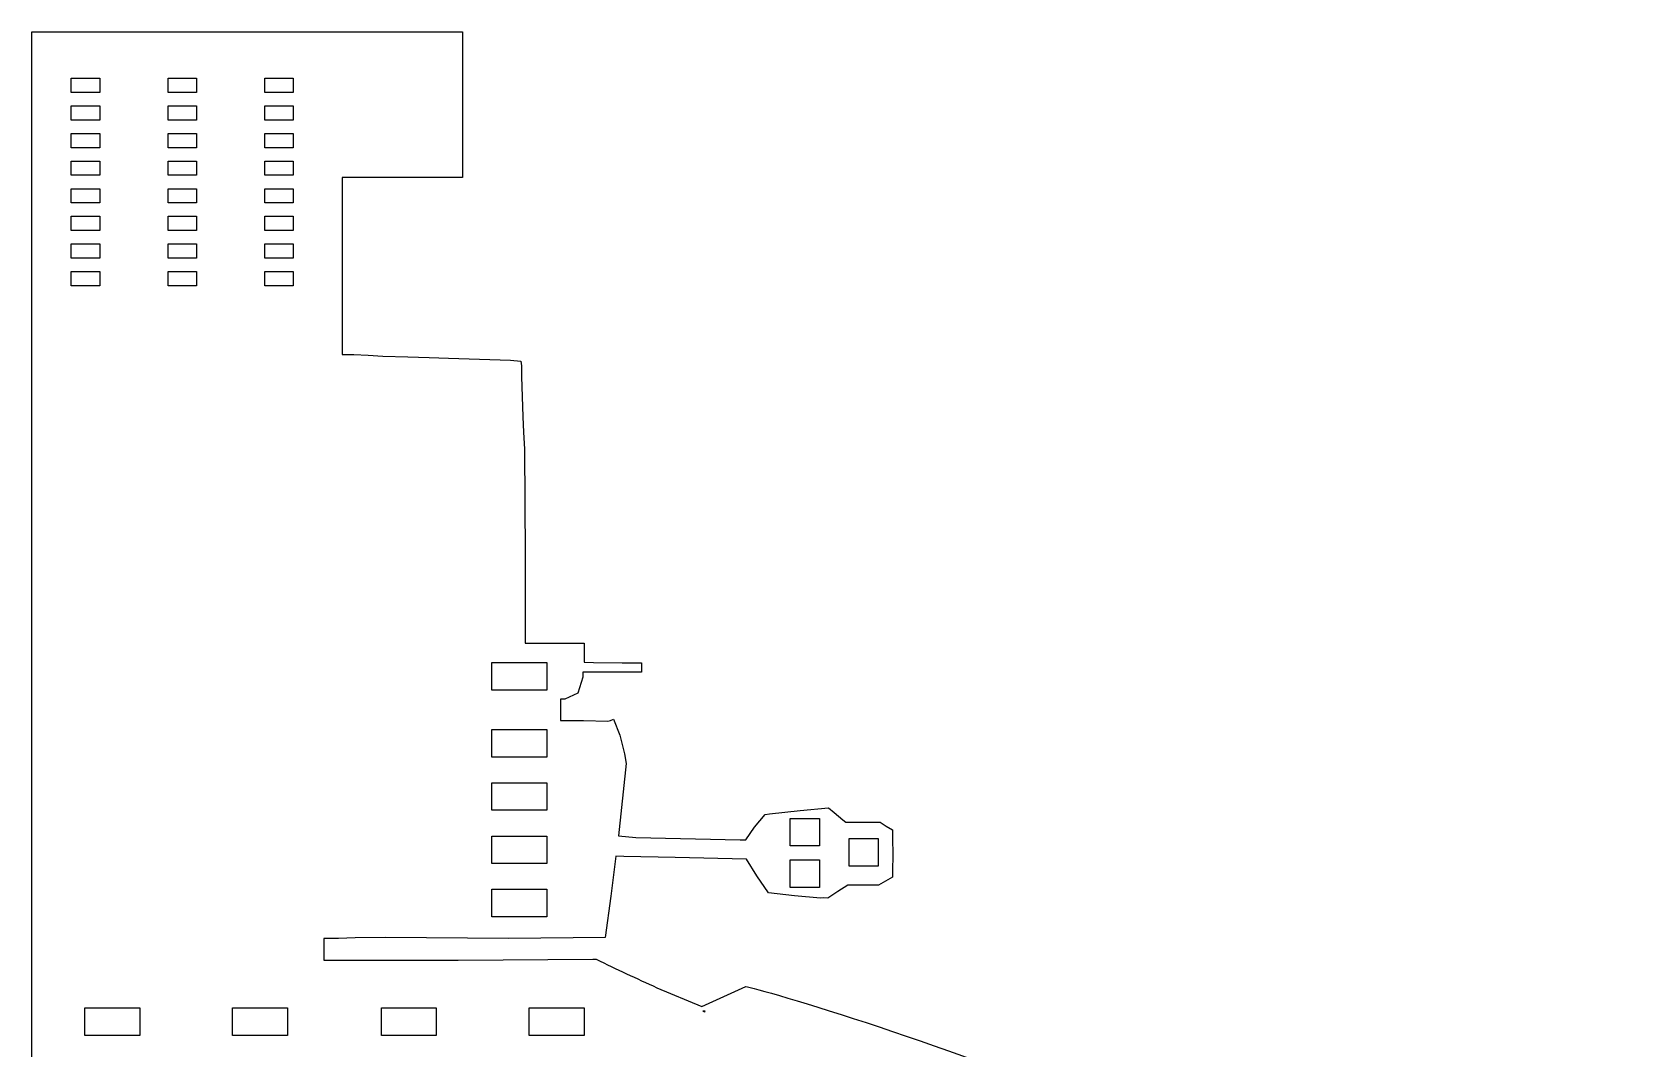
# Model space of a CAD drawing. Extents: x 0 to 222, y 0 to 290.
# Drawn here: x 0 to 222.4, y 147.7 to 290 of the extents above; entities that cross this region are included whole.
import ezdxf

# ---------------------------------------------------------------- set-up
doc = ezdxf.new("R2010")
doc.units = 0
doc.layers.get('0').update_dxf_attribs({"linetype": 'CONTINUOUS'})

msp = doc.modelspace()

# ---------------------------------------------------------------- linework, layer by layer
at = {"color": 7}
for p, q in [((0, 0.000001), (0, 290.000003)), ((0, 290.000003), (30.134978, 290.000003)), ((30.135947, 290.000003), (60.274583, 290.000003)), ((60.274583, 290.000003), (60.274583, 279.802582)), ((5.531257, 283.504353), (9.52527, 283.504353)), ((5.531257, 281.507347), (5.531257, 283.504353)), ((9.52527, 283.504353), (9.52527, 281.507347)), ((19.064805, 283.504353), (23.058817, 283.504353)), ((19.064805, 281.507347), (19.064805, 283.504353)), ((23.058817, 283.504353), (23.058817, 281.507347)), ((32.598349, 283.504353), (36.592362, 283.504353)), ((32.598349, 281.507347), (32.598349, 283.504353)), ((36.592362, 283.504353), (36.592362, 281.507347)), ((9.52527, 281.507347), (5.531257, 281.507347)), ((23.058817, 281.507347), (19.064805, 281.507347)), ((36.592362, 281.507347), (32.598349, 281.507347)), ((5.531257, 279.637627), (9.52527, 279.637627)), ((5.531257, 277.64062), (5.531257, 279.637627)), ((9.52527, 279.637627), (9.52527, 277.64062)), ((19.064805, 279.637627), (23.058817, 279.637627)), ((19.064805, 277.64062), (19.064805, 279.637627)), ((23.058817, 279.637627), (23.058817, 277.64062)), ((32.598349, 279.637627), (36.592362, 279.637627)), ((32.598349, 277.64062), (32.598349, 279.637627)), ((36.592362, 279.637627), (36.592362, 277.64062)), ((60.274583, 279.802582), (60.274583, 269.605162)), ((9.52527, 277.64062), (5.531257, 277.64062)), ((23.058817, 277.64062), (19.064805, 277.64062)), ((36.592362, 277.64062), (32.598349, 277.64062)), ((5.531257, 275.770897), (9.52527, 275.770897)), ((5.531257, 273.773894), (5.531257, 275.770897)), ((9.52527, 273.773894), (5.531257, 273.773894)), ((9.52527, 275.770897), (9.52527, 273.773894)), ((19.064805, 275.770897), (23.058817, 275.770897)), ((19.064805, 273.773894), (19.064805, 275.770897)), ((23.058817, 273.773894), (19.064805, 273.773894)), ((23.058817, 275.770897), (23.058817, 273.773894)), ((32.598349, 275.770897), (36.592362, 275.770897)), ((32.598349, 273.773894), (32.598349, 275.770897)), ((36.592362, 273.773894), (32.598349, 273.773894)), ((36.592362, 275.770897), (36.592362, 273.773894)), ((5.531257, 271.904171), (9.52527, 271.904171)), ((5.531257, 269.907167), (5.531257, 271.904171)), ((9.52527, 271.904171), (9.52527, 269.907167)), ((19.064805, 271.904171), (23.058817, 271.904171)), ((19.064805, 269.907167), (19.064805, 271.904171)), ((23.058817, 271.904171), (23.058817, 269.907167)), ((32.598349, 271.904171), (36.592362, 271.904171)), ((32.598349, 269.907167), (32.598349, 271.904171)), ((36.592362, 271.904171), (36.592362, 269.907167)), ((9.52527, 269.907167), (5.531257, 269.907167)), ((23.058817, 269.907167), (19.064805, 269.907167)), ((36.592362, 269.907167), (32.598349, 269.907167)), ((51.85691, 269.605162), (43.442895, 269.605162)), ((43.442895, 269.605162), (43.442895, 257.212781)), ((60.274583, 269.605162), (51.85691, 269.605162)), ((5.531257, 268.037444), (9.52527, 268.037444)), ((5.531257, 266.040438), (5.531257, 268.037444)), ((9.52527, 268.037444), (9.52527, 266.040438)), ((19.064805, 268.037444), (23.058817, 268.037444)), ((19.064805, 266.040438), (19.064805, 268.037444)), ((23.058817, 268.037444), (23.058817, 266.040438)), ((32.598349, 268.037444), (36.592362, 268.037444)), ((32.598349, 266.040438), (32.598349, 268.037444)), ((36.592362, 268.037444), (36.592362, 266.040438)), ((9.52527, 266.040438), (5.531257, 266.040438)), ((23.058817, 266.040438), (19.064805, 266.040438)), ((36.592362, 266.040438), (32.598349, 266.040438)), ((5.531257, 264.170717), (9.52527, 264.170717)), ((5.531257, 262.173712), (5.531257, 264.170717)), ((9.52527, 264.170717), (9.52527, 262.173712)), ((19.064805, 264.170717), (23.058817, 264.170717)), ((19.064805, 262.173712), (19.064805, 264.170717)), ((23.058817, 264.170717), (23.058817, 262.173712)), ((32.598349, 264.170717), (36.592362, 264.170717)), ((32.598349, 262.173712), (32.598349, 264.170717)), ((36.592362, 264.170717), (36.592362, 262.173712)), ((9.52527, 262.173712), (5.531257, 262.173712)), ((5.531257, 260.303989), (9.52527, 260.303989)), ((5.531257, 258.306983), (5.531257, 260.303989)), ((9.52527, 260.303989), (9.52527, 258.306983)), ((23.058817, 262.173712), (19.064805, 262.173712)), ((19.064805, 260.303989), (23.058817, 260.303989)), ((19.064805, 258.306983), (19.064805, 260.303989)), ((23.058817, 260.303989), (23.058817, 258.306983)), ((36.592362, 262.173712), (32.598349, 262.173712)), ((32.598349, 260.303989), (36.592362, 260.303989)), ((32.598349, 258.306983), (32.598349, 260.303989)), ((36.592362, 260.303989), (36.592362, 258.306983)), ((9.52527, 258.306983), (5.531257, 258.306983)), ((23.058817, 258.306983), (19.064805, 258.306983)), ((36.592362, 258.306983), (32.598349, 258.306983)), ((5.531257, 256.43726), (9.52527, 256.43726)), ((5.531257, 254.440253), (5.531257, 256.43726)), ((9.52527, 256.43726), (9.52527, 254.440253)), ((19.064805, 256.43726), (23.058817, 256.43726)), ((19.064805, 254.440253), (19.064805, 256.43726)), ((23.058817, 256.43726), (23.058817, 254.440253)), ((32.598349, 256.43726), (36.592362, 256.43726)), ((32.598349, 254.440253), (32.598349, 256.43726)), ((36.592362, 256.43726), (36.592362, 254.440253)), ((43.442895, 257.212781), (43.442895, 244.8204)), ((9.52527, 254.440253), (5.531257, 254.440253)), ((23.058817, 254.440253), (19.064805, 254.440253)), ((36.592362, 254.440253), (32.598349, 254.440253)), ((43.442895, 244.8204), (45.070824, 244.8204)), ((45.070824, 244.8204), (47.055434, 244.728944)), ((47.055434, 244.728944), (49.113209, 244.591759)), ((49.113209, 244.591759), (52.634291, 244.500302)), ((52.634291, 244.500302), (55.606634, 244.408845)), ((55.606634, 244.408845), (58.304606, 244.317389)), ((58.304606, 244.317389), (66.992991, 244.043019)), ((66.992991, 244.043019), (68.432519, 243.878396)), ((68.432519, 243.878396), (68.509343, 243.219908)), ((68.509343, 243.219908), (68.555071, 241.710873)), ((68.555071, 241.710873), (68.640126, 238.967173)), ((68.640126, 238.967173), (68.733412, 236.086287)), ((68.733412, 236.086287), (68.824868, 233.937055)), ((68.824868, 233.937055), (68.929129, 231.559181)), ((68.929129, 231.559181), (69.03339, 216.724907)), ((69.03339, 216.724907), (69.054425, 204.396546)), ((69.054425, 204.396546), (73.169975, 204.396546)), ((73.169975, 204.396546), (77.285526, 204.396546)), ((77.285526, 204.396546), (77.285526, 203.088715)), ((77.285526, 203.088715), (77.285526, 201.771739)), ((64.386066, 201.699315), (72.068989, 201.699315)), ((64.386066, 197.852173), (64.386066, 201.699315)), ((72.068989, 201.699315), (72.068989, 197.852173)), ((81.218164, 200.372452), (77.102613, 200.372452)), ((77.102613, 200.372452), (77.102613, 199.677381)), ((77.285526, 201.771739), (78.588784, 201.716865)), ((78.588784, 201.716865), (82.612878, 201.652845)), ((85.333714, 200.372452), (81.218164, 200.372452)), ((82.612878, 201.652845), (85.333714, 201.652845)), ((85.333714, 201.652845), (85.333714, 201.012648)), ((85.333714, 201.012648), (85.333714, 200.372452)), ((77.102613, 199.677381), (76.438637, 197.436692)), ((72.068989, 197.852173), (64.386066, 197.852173)), ((74.615906, 196.595291), (73.994, 196.576999)), ((73.994, 196.576999), (73.994, 195.095401)), ((76.438637, 197.436692), (74.615906, 196.595291)), ((73.994, 195.095401), (73.994, 193.604657)), ((73.994, 193.604657), (77.222421, 193.604657)), ((77.222421, 193.604657), (80.62461, 193.485763)), ((80.62461, 193.485763), (80.969401, 193.57722)), ((80.969401, 193.57722), (81.397419, 193.78757)), ((81.397419, 193.78757), (82.314729, 191.546882)), ((64.386066, 192.316878), (72.068989, 192.316878)), ((64.386066, 188.469741), (64.386066, 192.316878)), ((72.068989, 192.316878), (72.068989, 188.469741)), ((82.314729, 191.546882), (82.92566, 188.940366)), ((72.068989, 188.469741), (64.386066, 188.469741)), ((83.20003, 187.568516), (82.087917, 177.453406)), ((82.92566, 188.940366), (83.20003, 187.568516)), ((64.386066, 184.867812), (72.068989, 184.867812)), ((64.386066, 181.020675), (64.386066, 184.867812)), ((72.068989, 184.867812), (72.068989, 181.020675)), ((72.068989, 181.020675), (64.386066, 181.020675)), ((101.152977, 178.660635), (102.650123, 180.434894)), ((102.650123, 180.434894), (103.24825, 180.526351)), ((103.24825, 180.526351), (107.540312, 180.99278)), ((107.540312, 180.99278), (111.501301, 181.358607)), ((111.501301, 181.358607), (112.29606, 180.709264)), ((112.29606, 180.709264), (113.502373, 179.703241)), ((99.92197, 176.877229), (101.152977, 178.660635)), ((106.146029, 179.871486), (110.225626, 179.871486)), ((106.146029, 176.024339), (106.146029, 179.871486)), ((110.225626, 179.871486), (110.225626, 176.024339)), ((113.502373, 179.703241), (113.913928, 179.34656)), ((113.913928, 179.34656), (116.308264, 179.337414)), ((116.308264, 179.337414), (118.703515, 179.337414)), ((118.703515, 179.337414), (119.576012, 178.816111)), ((119.576012, 178.816111), (120.448509, 178.294808)), ((120.448509, 178.294808), (120.474116, 176.730899)), ((64.386066, 177.418746), (72.068989, 177.418746)), ((64.386066, 173.571609), (64.386066, 177.418746)), ((72.068989, 177.418746), (72.068989, 173.571609)), ((82.087917, 177.453406), (84.535298, 177.197328)), ((84.535298, 177.197328), (99.144588, 176.877229)), ((99.144588, 176.877229), (99.92197, 176.877229)), ((110.225626, 176.024339), (106.146029, 176.024339)), ((114.375869, 177.051917), (118.455459, 177.051917)), ((114.375869, 173.20478), (114.375869, 177.051917)), ((118.455459, 177.051917), (118.455459, 173.20478)), ((120.474116, 176.730899), (120.49881, 175.176135)), ((72.068989, 173.571609), (64.386066, 173.571609)), ((81.721175, 174.609104), (81.012386, 168.984517)), ((82.845178, 174.55423), (81.721175, 174.609104)), ((90.024528, 174.407899), (82.845178, 174.55423)), ((100.016171, 174.197548), (90.024528, 174.407899)), ((101.479478, 171.82882), (100.016171, 174.197548)), ((106.146029, 174.071386), (110.225626, 174.071386)), ((106.146029, 170.224249), (106.146029, 174.071386)), ((110.225626, 174.071386), (110.225626, 170.224249)), ((103.105577, 169.469238), (101.479478, 171.82882)), ((118.455459, 173.20478), (114.375869, 173.20478)), ((120.453081, 171.673344), (119.461691, 171.115458)), ((120.453081, 173.008612), (120.453081, 171.673344)), ((64.386066, 169.969662), (72.068989, 169.969662)), ((64.386066, 166.122522), (64.386066, 169.969662)), ((72.068989, 169.969662), (72.068989, 166.122522)), ((106.734579, 169.048537), (103.105577, 169.469238)), ((110.225626, 170.224249), (106.146029, 170.224249)), ((110.352605, 168.719293), (106.734579, 169.048537)), ((112.797242, 169.63386), (111.399784, 168.710147)), ((114.193786, 170.557572), (112.797242, 169.63386)), ((116.332043, 170.557572), (114.193786, 170.557572)), ((118.4703, 170.557572), (116.332043, 170.557572)), ((119.461691, 171.115458), (118.4703, 170.557572)), ((81.012386, 168.984517), (80.247808, 163.20537)), ((110.851044, 168.755876), (110.352605, 168.719293)), ((111.399784, 168.710147), (110.851044, 168.755876)), ((72.068989, 166.122522), (64.386066, 166.122522)), ((42.930737, 163.060868), (40.882107, 163.060868)), ((40.882107, 163.060868), (40.882107, 161.551833)), ((45.235446, 163.187993), (42.930737, 163.060868)), ((49.433307, 163.192566), (45.235446, 163.187993)), ((66.780811, 163.066355), (49.433307, 163.192566)), ((80.247808, 163.20537), (66.780811, 163.066355)), ((40.882107, 161.551833), (40.882107, 160.042797)), ((59.64719, 160.042797), (78.524764, 160.201932)), ((78.524764, 160.201932), (78.992108, 160.165349)), ((40.882107, 160.042797), (59.64719, 160.042797)), ((87.473801, 156.190642), (93.747729, 153.549373)), ((93.747729, 153.549373), (99.939604, 156.370659)), ((7.418966, 153.365219), (15.10189, 153.365219)), ((7.418966, 149.518071), (7.418966, 153.365219)), ((15.10189, 153.365219), (15.10189, 149.518071)), ((28.110368, 153.365219), (35.793294, 153.365219)), ((28.110368, 149.518071), (28.110368, 153.365219)), ((35.793294, 153.365219), (35.793294, 149.518071)), ((48.919151, 153.365219), (56.602077, 153.365219)), ((48.919151, 149.518071), (48.919151, 153.365219)), ((56.602077, 153.365219), (56.602077, 149.518071)), ((69.610552, 153.365219), (77.293475, 153.365219)), ((69.610552, 149.518071), (69.610552, 153.365219)), ((77.293475, 153.365219), (77.293475, 149.518071)), ((94.249772, 152.909176), (93.929673, 152.909176)), ((93.929673, 152.909176), (94.181179, 152.824121)), ((94.181179, 152.824121), (94.249772, 152.909176)), ((15.10189, 149.518071), (7.418966, 149.518071)), ((35.793294, 149.518071), (28.110368, 149.518071)), ((56.602077, 149.518071), (48.919151, 149.518071)), ((77.293475, 149.518071), (69.610552, 149.518071))]:
    msp.add_line(p, q, dxfattribs=at)
for points in [[(120.49881, 175.176135), (120.496066, 174.453371), (120.472805, 173.731037), (120.453081, 173.008612)], [(78.992108, 160.165349), (81.795752, 158.793299), (84.630809, 157.489766), (87.473801, 156.190642)], [(99.939604, 156.370659), (102.80288, 155.958674), (222.429838, 120.894136), (113.639284, 124.276832)]]:
    msp.add_open_spline(points, degree=3, dxfattribs=at)

doc.saveas('drawing.dxf')
